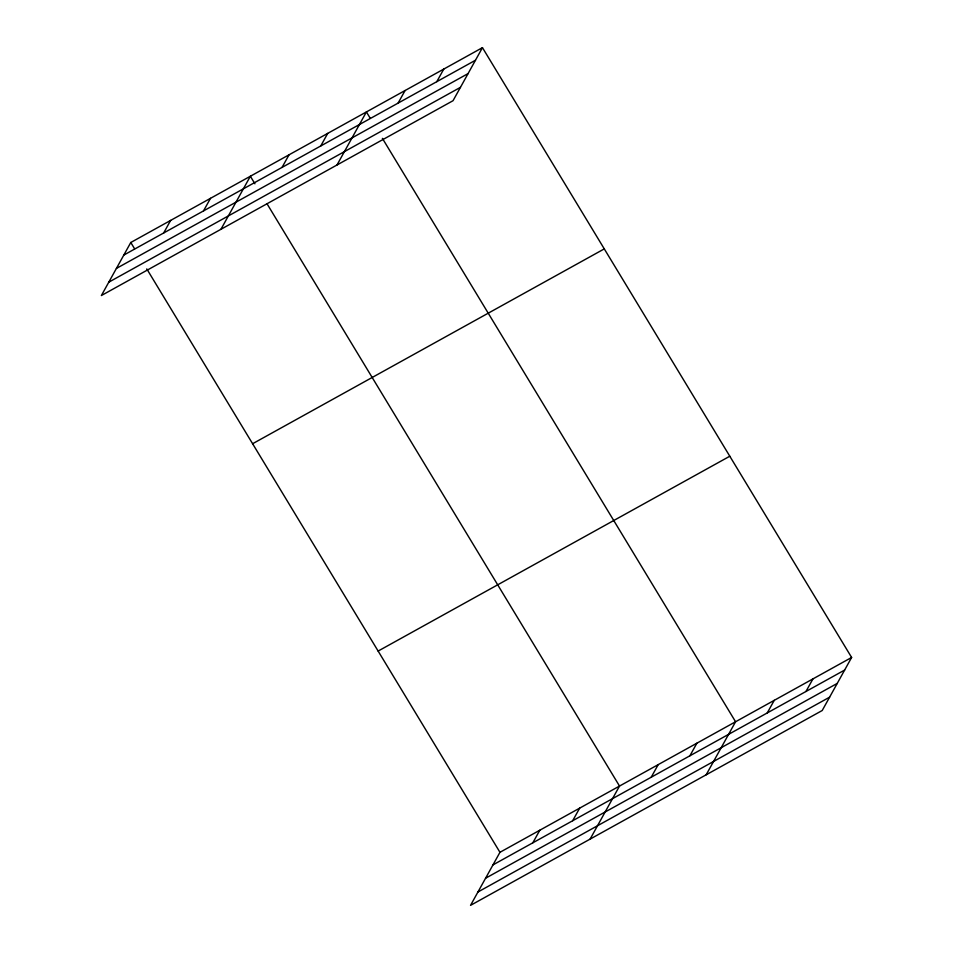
<?xml version="1.0" encoding="UTF-8"?>
<svg xmlns="http://www.w3.org/2000/svg" width="953" height="953" viewBox="0 0 953 953"><rect width="100%" height="100%" fill="white"/><g stroke="black" fill="none" stroke-linecap="round" stroke-linejoin="round"><path stroke-width="1.43" d="M482.456 47.65L130.787 242.491L101.375 295.537L453.044 100.696L482.456 47.65L851.625 657.463L822.213 710.509L470.544 905.35L499.956 852.304L851.625 657.463M163.666 232.997L170.635 220.405M203.513 210.911L210.494 198.319M220.941 229.292L250.353 176.245L254.916 183.786M282.052 167.394L289.033 154.815M320.744 145.964L327.725 133.372M336.993 165L366.405 111.942L370.217 118.232M398.104 103.103L405.085 90.511M436.796 81.672L443.776 69.081M532.822 842.809L539.803 830.218M572.682 820.724L579.662 808.132M590.11 839.105L619.521 786.058L267.102 203.906M651.221 777.219L658.201 764.628M689.912 755.777L696.881 743.197M706.161 774.813L735.573 721.755L382.391 138.364M767.272 712.915L774.253 700.324M805.964 691.485L812.945 678.893M123.807 255.07L475.476 60.242M116.409 268.424L468.078 73.595M108.773 282.183L460.454 87.342M252.605 443.729L604.285 248.888M378.127 651.066L729.795 456.225M492.975 864.895L844.644 670.054M485.565 878.237L837.246 683.408M477.941 891.996L829.622 697.167M130.787 242.491L134.587 248.781M146.774 268.901L499.956 852.304"/></g></svg>
